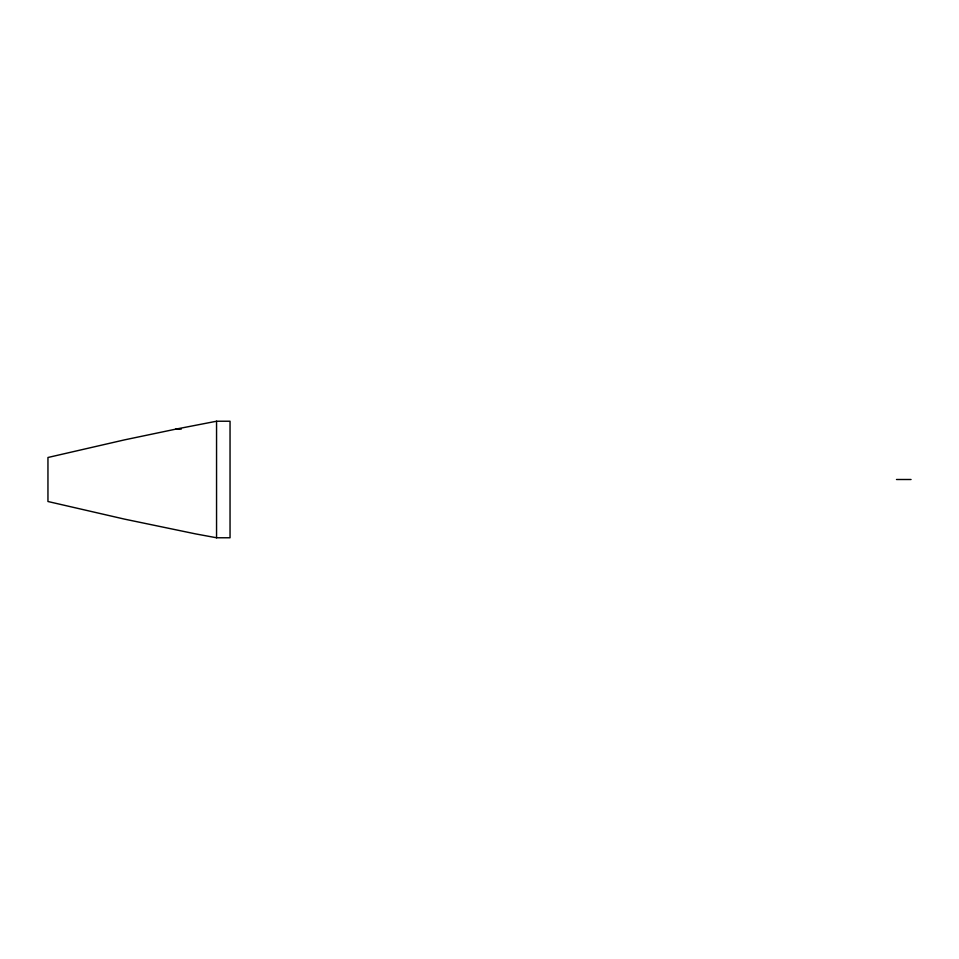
<?xml version="1.0" encoding="UTF-8"?>
<svg xmlns="http://www.w3.org/2000/svg" width="959" height="959" viewBox="0 0 959 959"><rect width="100%" height="100%" fill="white"/><g stroke="black" fill="none" stroke-linecap="round" stroke-linejoin="round"><path stroke-width="1.44" d="M175.845 429.129L124.538 439.869L47.95 457.491L47.95 501.509L124.538 519.131L195.564 533.887L216.554 537.771L230.04 537.771L230.04 421.229L216.554 421.229L175.845 429.129L181.239 429.129M896.485 479.5L911.05 479.5M216.554 421.229L216.554 537.771"/></g></svg>
